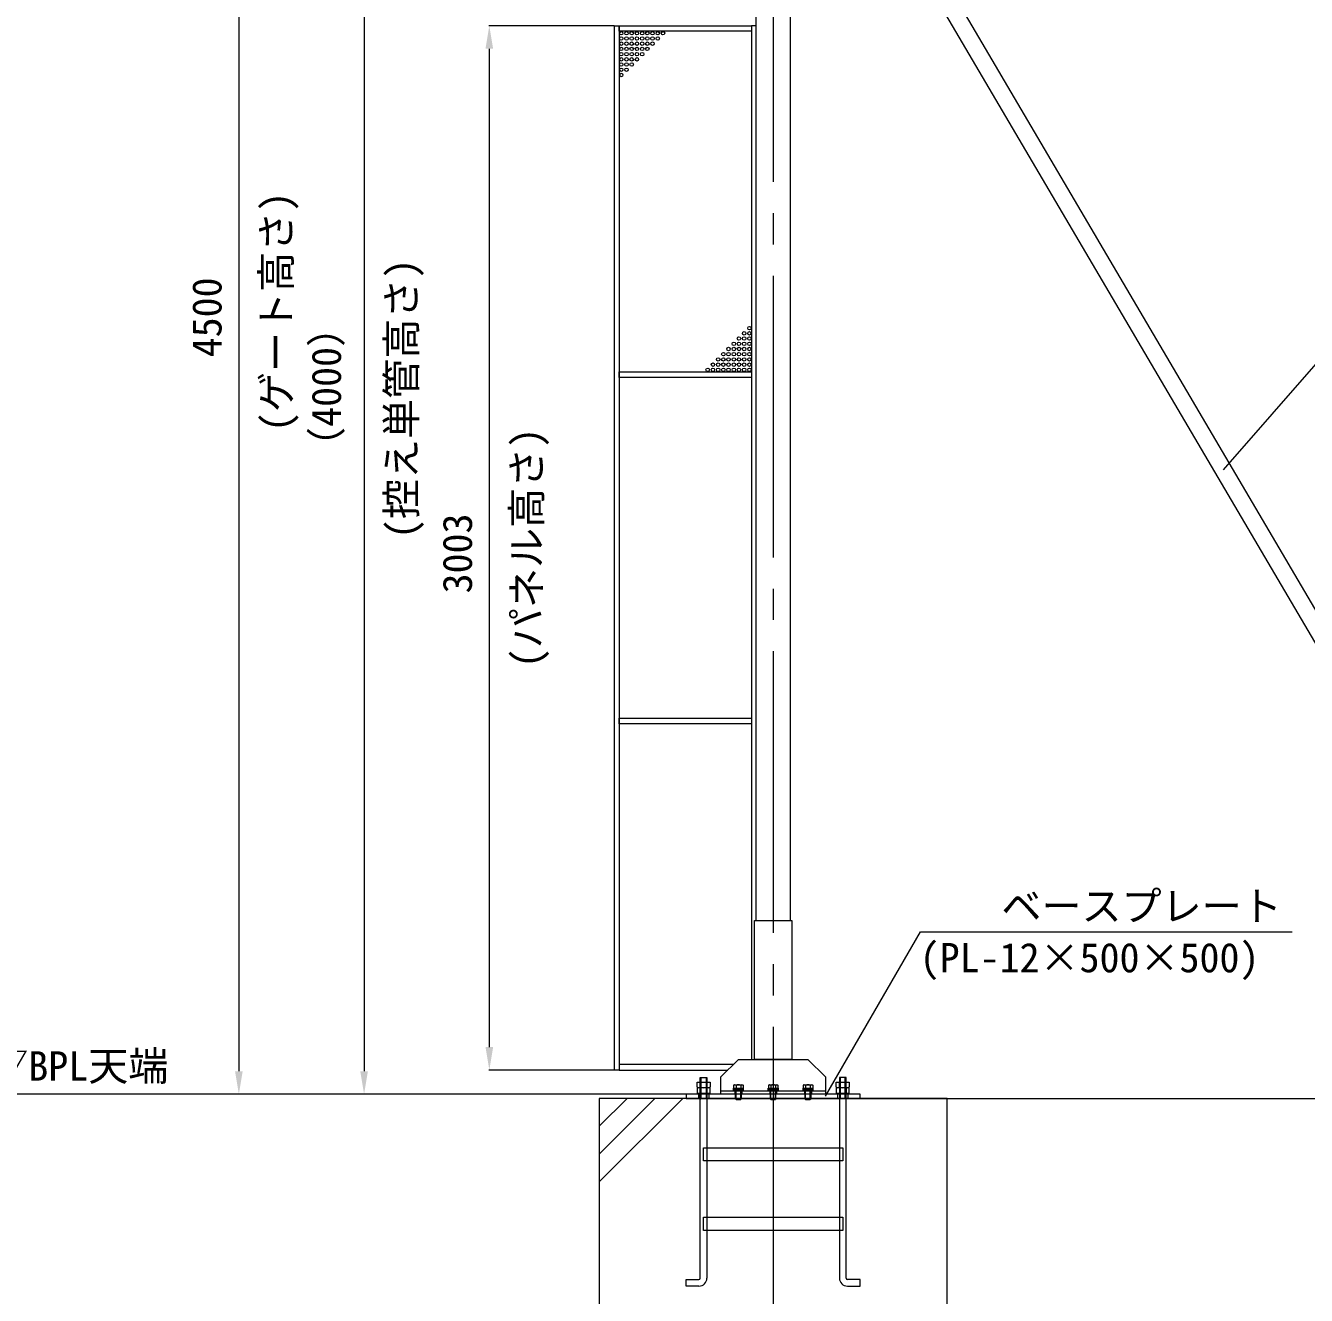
# Model space of a CAD drawing. Units: millimetres, scale not verified. Extents: x 2437 to 26587, y -17325 to 17325.
# Drawn here: x 18518 to 22200, y -13912 to -10260 of the extents above; entities that cross this region are included whole.
import ezdxf
from ezdxf.enums import TextEntityAlignment as Align

# ---------------------------------------------------------------- set-up
doc = ezdxf.new("R2010")
doc.units = ezdxf.units.MM
doc.header["$LTSCALE"] = 90
doc.linetypes.add('CHAIN2', pattern=[12, 9, -1, 1, -1])
doc.linetypes.add('DASHED1', pattern=[1.8, 1.2, -0.6])
for name, color, linetype, lineweight in [('0-2_ACCG-3018', 7, 'Continuous', 18), ('0-5_ﾍﾞｰｽﾗｲﾝ', 5, 'Continuous', 18), ('0-6_ﾎﾞﾙﾄ類', 2, 'Continuous', 18), ('0-9_基礎工事用PCA大', 7, 'Continuous', 18), ('0-B_寸法', 3, 'Continuous', 18), ('0-F_単管ｸﾗﾝﾌﾟ', 7, 'Continuous', 18), ('1-4_通芯', 1, 'CHAIN2', 18), ('1-7_標準ﾊﾟﾈﾙ', 7, 'Continuous', 18), ('1-8_標準柱', 7, 'Continuous', 18), ('1-9_文字', 7, 'Continuous', 18)]:
    doc.layers.add(name, color=color, linetype=linetype, lineweight=lineweight)
doc.styles.add('ＭＳ ゴシック', font='')
doc.styles.get('ＭＳ ゴシック').set_extended_font_data('MS Gothic')

msp = doc.modelspace()

# ---------------------------------------------------------------- linework, layer by layer
at = {"layer": '0-2_ACCG-3018'}
for centre in [(20230.13, -10281.9), (20230.13, -10296.9), (20230.13, -10311.9), (20245.13, -10281.9), (20245.13, -10296.9), (20245.13, -10311.9), (20260.13, -10281.9), (20260.13, -10296.9), (20260.13, -10311.9), (20275.13, -10281.9), (20275.13, -10296.9), (20275.13, -10311.9), (20290.13, -10281.9), (20290.13, -10296.9), (20290.13, -10311.9), (20305.13, -10281.9), (20305.13, -10296.9), (20305.13, -10311.9), (20320.13, -10281.9), (20320.13, -10296.9), (20320.13, -10311.9), (20335.13, -10281.9), (20335.13, -10296.9), (20350.13, -10281.9), (20230.13, -10326.9), (20230.13, -10341.9), (20245.13, -10326.9), (20245.13, -10341.9), (20260.13, -10326.9), (20260.13, -10341.9), (20275.13, -10326.9), (20275.13, -10341.9), (20290.13, -10326.9), (20290.13, -10341.9), (20305.13, -10326.9), (20230.13, -10356.9), (20230.13, -10371.9), (20230.13, -10386.9), (20245.13, -10356.9), (20245.13, -10371.9), (20245.13, -10386.9), (20260.13, -10356.9), (20260.13, -10371.9), (20275.13, -10356.9), (20230.13, -10401.9), (20568.63, -11159.9), (20583.63, -11144.9), (20583.63, -11159.9), (20598.63, -11129.9), (20598.63, -11144.9), (20598.63, -11159.9), (20538.63, -11189.9), (20553.63, -11174.9), (20553.63, -11189.9), (20568.63, -11174.9), (20568.63, -11189.9), (20583.63, -11174.9), (20583.63, -11189.9), (20598.63, -11174.9), (20598.63, -11189.9), (20493.63, -11234.9), (20508.63, -11219.9), (20508.63, -11234.9), (20523.63, -11204.9), (20523.63, -11219.9), (20523.63, -11234.9), (20538.63, -11204.9), (20538.63, -11219.9), (20538.63, -11234.9), (20553.63, -11204.9), (20553.63, -11219.9), (20553.63, -11234.9), (20568.63, -11204.9), (20568.63, -11219.9), (20568.63, -11234.9), (20583.63, -11204.9), (20583.63, -11219.9), (20583.63, -11234.9), (20598.63, -11204.9), (20598.63, -11219.9), (20598.63, -11234.9), (20478.63, -11249.9), (20493.63, -11249.9), (20508.63, -11249.9), (20523.63, -11249.9), (20538.63, -11249.9), (20553.63, -11249.9), (20568.63, -11249.9), (20583.63, -11249.9), (20598.63, -11249.9)]:
    msp.add_circle(centre, 5, dxfattribs=at)
at = {"layer": '0-5_ﾍﾞｰｽﾗｲﾝ'}
for p, q in [((20416.88, -13333), (18435.61, -13333)), ((20916.88, -13345), (24062.36, -13345))]:
    msp.add_line(p, q, dxfattribs=at)
at = {"layer": '0-6_ﾎﾞﾙﾄ類'}
for p, q in [((20457.36, -13312.97), (20457.36, -13298.4)), ((20457.36, -13315.83), (20457.36, -13330.4)), ((20476.4, -13312.97), (20476.4, -13298.4)), ((20476.4, -13315.83), (20476.4, -13330.4)), ((20555.05, -13306), (20553.21, -13307.06)), ((20553.21, -13307.06), (20553.21, -13315.8)), ((20553.21, -13315.8), (20580.54, -13315.8)), ((20555.05, -13306), (20578.72, -13306)), ((20555.63, -13316), (20578.12, -13316)), ((20558.88, -13345), (20558.88, -13323)), ((20560.05, -13307.06), (20560.05, -13315.8)), ((20560.1, -13347.8), (20560.1, -13323)), ((20565.68, -13319), (20566.76, -13323)), ((20567.01, -13319), (20568.08, -13323)), ((20573.71, -13307.06), (20573.71, -13315.8)), ((20574.88, -13345), (20574.88, -13323)), ((20578.72, -13306), (20580.54, -13307.06)), ((20580.54, -13307.06), (20580.54, -13315.8)), ((20655.04, -13306), (20653.22, -13307.06)), ((20653.22, -13307.06), (20653.22, -13315.8)), ((20653.22, -13315.8), (20680.54, -13315.8)), ((20655.04, -13306), (20678.72, -13306)), ((20655.64, -13316), (20678.12, -13316)), ((20658.88, -13345), (20658.88, -13323)), ((20660.05, -13307.06), (20660.05, -13315.8)), ((20660.1, -13347.8), (20660.1, -13323)), ((20665.68, -13319), (20666.75, -13323)), ((20667.01, -13319), (20668.08, -13323)), ((20673.71, -13307.06), (20673.71, -13315.8)), ((20674.88, -13345), (20674.88, -13323)), ((20678.72, -13306), (20680.54, -13307.06)), ((20680.54, -13307.06), (20680.54, -13315.8)), ((20755.04, -13306), (20753.22, -13307.06)), ((20753.22, -13307.06), (20753.22, -13315.8)), ((20753.22, -13315.8), (20780.55, -13315.8)), ((20755.04, -13306), (20778.71, -13306)), ((20755.64, -13316), (20778.13, -13316)), ((20758.88, -13345), (20758.88, -13323)), ((20760.05, -13307.06), (20760.05, -13315.8)), ((20760.11, -13347.8), (20760.11, -13323)), ((20765.68, -13319), (20766.75, -13323)), ((20767, -13319), (20768.08, -13323)), ((20773.71, -13307.06), (20773.71, -13315.8)), ((20774.88, -13345), (20774.88, -13323)), ((20778.71, -13306), (20780.55, -13307.06)), ((20780.55, -13307.06), (20780.55, -13315.8)), ((20857.36, -13312.97), (20857.36, -13298.4)), ((20857.36, -13315.83), (20857.36, -13330.4)), ((20876.41, -13312.97), (20876.41, -13298.4)), ((20876.41, -13315.83), (20876.41, -13330.4)), ((20558.88, -13345), (20560.1, -13347.8)), ((20658.88, -13345), (20660.1, -13347.8)), ((20758.88, -13345), (20760.11, -13347.8))]:
    msp.add_line(p, q, dxfattribs=at)
for points in [[(20448.4, -13312.97), (20448.4, -13298.4), (20485.36, -13298.4), (20485.36, -13312.97), (20482.88, -13314.4), (20450.88, -13314.4)], [(20448.4, -13315.83), (20448.4, -13330.4), (20485.36, -13330.4), (20485.36, -13315.83), (20482.88, -13314.4), (20450.88, -13314.4)], [(20580.88, -13316), (20580.88, -13319), (20552.88, -13319), (20552.88, -13316)], [(20552.88, -13319), (20580.88, -13319), (20580.88, -13323), (20552.88, -13323)], [(20680.88, -13316), (20680.88, -13319), (20652.88, -13319), (20652.88, -13316)], [(20652.88, -13319), (20680.88, -13319), (20680.88, -13323), (20652.88, -13323)], [(20780.88, -13316), (20780.88, -13319), (20752.88, -13319), (20752.88, -13316)], [(20752.88, -13319), (20780.88, -13319), (20780.88, -13323), (20752.88, -13323)], [(20848.4, -13312.97), (20848.4, -13298.4), (20885.35, -13298.4), (20885.35, -13312.97), (20882.88, -13314.4), (20850.89, -13314.4)], [(20848.4, -13315.83), (20848.4, -13330.4), (20885.35, -13330.4), (20885.35, -13315.83), (20882.88, -13314.4), (20850.89, -13314.4)], [(20448.88, -13330.4), (20484.88, -13330.4), (20484.88, -13333), (20448.88, -13333)], [(20848.88, -13330.4), (20884.88, -13330.4), (20884.88, -13333), (20848.88, -13333)]]:
    msp.add_lwpolyline(points, close=True, dxfattribs=at)
for points in [[(20560.1, -13347.8), (20573.65, -13347.8), (20573.65, -13323)], [(20660.1, -13347.8), (20673.66, -13347.8), (20673.66, -13323)], [(20760.11, -13347.8), (20773.66, -13347.8), (20773.66, -13323)], [(20558.88, -13345), (20574.88, -13345), (20573.65, -13347.8)], [(20658.88, -13345), (20674.88, -13345), (20673.66, -13347.8)], [(20758.88, -13345), (20774.88, -13345), (20773.66, -13347.8)]]:
    msp.add_lwpolyline(points, dxfattribs=at)
for centre, radius, start, end in [((20452.88, -13305.22), 8.96, 240, 300), ((20452.88, -13323.58), 8.96, 60, 120), ((20466.88, -13281.95), 32.45, 252.932, 287.068), ((20466.88, -13346.86), 32.45, 72.932, 107.068), ((20480.88, -13305.23), 8.95, 239.975, 300.025), ((20480.88, -13323.57), 8.95, 59.975, 120.025), ((20556.63, -13312.05), 6.05, 55.616, 124.384), ((20555.63, -13315.8), 0.198, 180, 270), ((20566.88, -13328.61), 22.62, 72.412, 107.588), ((20577.13, -13312.05), 6.05, 55.616, 124.384), ((20578.12, -13315.8), 0.198, 270, 0), ((20656.63, -13312.05), 6.05, 55.616, 124.384), ((20655.64, -13315.8), 0.198, 180, 270), ((20666.88, -13328.61), 22.62, 72.412, 107.588), ((20677.13, -13312.05), 6.05, 55.616, 124.384), ((20678.12, -13315.8), 0.198, 270, 0), ((20756.63, -13312.05), 6.05, 55.616, 124.384), ((20755.64, -13315.8), 0.198, 180, 270), ((20766.88, -13328.61), 22.62, 72.412, 107.588), ((20777.13, -13312.05), 6.05, 55.616, 124.384), ((20778.13, -13315.8), 0.198, 270, 0), ((20852.88, -13305.22), 8.96, 240, 300), ((20852.88, -13323.58), 8.96, 60, 120), ((20866.88, -13281.95), 32.45, 252.932, 287.068), ((20866.88, -13346.86), 32.45, 72.932, 107.068), ((20880.88, -13305.23), 8.95, 239.975, 300.025), ((20880.88, -13323.57), 8.95, 59.975, 120.025)]:
    msp.add_arc(centre, radius, start, end, dxfattribs=at)
at = {"layer": '0-9_基礎工事用PCA大'}
for p, q in [((20166.88, -13585), (20406.88, -13345)), ((20166.88, -13505), (20326.88, -13345)), ((20166.88, -13425), (20246.88, -13345)), ((20476.4, -13525), (20476.4, -13687)), ((20857.36, -13525), (20857.36, -13687)), ((20476.4, -13725), (20476.4, -13862)), ((20857.36, -13725), (20857.36, -13862))]:
    msp.add_line(p, q, dxfattribs=at)
at = {"layer": '0-9_基礎工事用PCA大', "color": 4, "linetype": 'DASHED1', "lineweight": 9}
for p, q in [((20452.19, -13333), (20452.19, -13345)), ((20481.88, -13333), (20481.88, -13345)), ((20558.88, -13333), (20558.88, -13345)), ((20574.88, -13333), (20574.88, -13345)), ((20758.88, -13333), (20758.88, -13345)), ((20774.88, -13333), (20774.88, -13345)), ((20851.88, -13333), (20851.88, -13345)), ((20881.88, -13333), (20881.88, -13345)), ((20476.4, -13487), (20476.4, -13525)), ((20857.36, -13487), (20857.36, -13525)), ((20476.4, -13687), (20476.4, -13725)), ((20857.36, -13687), (20857.36, -13725))]:
    msp.add_line(p, q, dxfattribs=at)
at = {"layer": '0-9_基礎工事用PCA大'}
for points in [[(20457.35, -13861.95), (20457.35, -13285), (20476.4, -13285), (20476.4, -13487)], [(20457.35, -13347.5), (20459.85, -13345), (20459.85, -13285), (20473.9, -13285), (20473.9, -13345), (20476.4, -13347.5)], [(20876.41, -13861.95), (20876.41, -13285), (20857.36, -13285), (20857.36, -13487)], [(20876.41, -13347.5), (20873.91, -13345), (20873.91, -13285), (20859.86, -13285), (20859.86, -13345), (20857.36, -13347.5)], [(20453.41, -13885), (20416.4, -13885), (20416.4, -13865.95), (20453.35, -13865.95)], [(20880.35, -13885), (20917.36, -13885), (20917.36, -13865.95), (20880.4, -13865.95)]]:
    msp.add_lwpolyline(points, dxfattribs=at)
for points in [[(20166.88, -14345), (21166.88, -14345), (21166.88, -13345), (20166.88, -13345)], [(20416.88, -13345), (20916.88, -13345), (20916.88, -13333), (20416.88, -13333)], [(20466.88, -13487), (20866.88, -13487), (20866.88, -13525), (20466.88, -13525)], [(20466.88, -13687), (20866.88, -13687), (20866.88, -13725), (20466.88, -13725)]]:
    msp.add_lwpolyline(points, close=True, dxfattribs=at)
for centre, radius, start, end in [((20453.35, -13861.95), 4, 270, 0), ((20453.41, -13862), 23, 270, 0), ((20880.35, -13862), 23, 180, 270), ((20880.4, -13861.95), 4, 180, 270)]:
    msp.add_arc(centre, radius, start, end, dxfattribs=at)
at = {"layer": '0-B_寸法'}
for p, q in [((19130.88, -8899), (19130.88, -13267)), ((19490.88, -9399), (19490.88, -13267)), ((20209.88, -10260.4), (19849.88, -10260.4)), ((19850.88, -10326.4), (19850.88, -13197.4)), ((20209.88, -13263.4), (19849.88, -13263.4)), ((19489.88, -13333), (19129.88, -13333)), ((19849.88, -13333), (19489.88, -13333))]:
    msp.add_line(p, q, dxfattribs=at)
at = {"layer": '0-B_寸法', "color": 91}
for points in [[(19839.88, -10326.4), (19850.88, -10260.4), (19861.88, -10326.4)], [(19839.88, -13197.4), (19850.88, -13263.4), (19861.88, -13197.4)], [(19119.88, -13267), (19130.88, -13333), (19141.88, -13267)], [(19479.88, -13267), (19490.88, -13333), (19501.88, -13267)]]:
    msp.add_solid(points, dxfattribs=at)
at = {"layer": '0-F_単管ｸﾗﾝﾌﾟ'}
for p, q in [((22975.85, -13217.05), (20701.92, -9345.56)), ((22932.8, -13239.71), (20660.01, -9370.17))]:
    msp.add_line(p, q, dxfattribs=at)
at = {"layer": '1-4_通芯'}
msp.add_line((20666.88, -7739.15), (20666.88, -14845), dxfattribs=at)
at = {"layer": '1-7_標準ﾊﾟﾈﾙ'}
for points in [[(20210.88, -10260.4), (20224.13, -10260.4), (20224.13, -13263.4), (20210.88, -13263.4)], [(20224.13, -10260.4), (20604.63, -10260.4), (20604.63, -10275.9), (20224.13, -10275.9)], [(20224.13, -11255.9), (20604.63, -11255.9), (20604.63, -11271.9), (20224.13, -11271.9)], [(20224.13, -12251.9), (20604.63, -12251.9), (20604.63, -12267.9), (20224.13, -12267.9)]]:
    msp.add_lwpolyline(points, close=True, dxfattribs=at)
for points in [[(20616.88, -10260.4), (20604.63, -10260.4), (20604.63, -13233)], [(20551.98, -13247.9), (20224.13, -13247.9), (20224.13, -13263.4), (20536.48, -13263.4)]]:
    msp.add_lwpolyline(points, dxfattribs=at)
at = {"layer": '1-8_標準柱'}
for p, q in [((20616.88, -9383), (20616.88, -12833)), ((20716.88, -12833), (20716.88, -9485.2)), ((20516.88, -13323), (20816.88, -13323))]:
    msp.add_line(p, q, dxfattribs=at)
at = {"layer": '1-8_標準柱', "color": 4, "linetype": 'DASHED1', "lineweight": 9}
for p, q in [((20556.88, -13323), (20556.88, -13333)), ((20576.88, -13323), (20576.88, -13333)), ((20656.88, -13323), (20656.88, -13333)), ((20676.88, -13323), (20676.88, -13333)), ((20756.88, -13323), (20756.88, -13333)), ((20776.88, -13323), (20776.88, -13333))]:
    msp.add_line(p, q, dxfattribs=at)
at = {"layer": '1-8_標準柱'}
for points in [[(20613.68, -12833), (20720.08, -12833), (20720.08, -13233), (20613.68, -13233)], [(20566.88, -13233), (20766.88, -13233), (20816.88, -13283), (20816.88, -13333), (20516.88, -13333), (20516.88, -13283)]]:
    msp.add_lwpolyline(points, close=True, dxfattribs=at)
at = {"layer": '1-9_文字'}
for p, q in [((21961.26, -11537.64), (22241.55, -11217.33)), ((20817.75, -13339), (21090.83, -12866.01)), ((21090.83, -12866.01), (21091.27, -12866.01)), ((21091.27, -12866.01), (22159.17, -12866.01))]:
    msp.add_line(p, q, dxfattribs=at)

# ---------------------------------------------------------------- texts
at = {"layer": '0-B_寸法', "style": 'ＭＳ ゴシック'}
for s, p in [('(ゲート高さ)', (19305.6, -11428.6)), ('(控え単管高さ)', (19665.6, -11736.2)), ('4500', (19106.4, -11213.91)), ('（4000）', (19449.78, -11529.11)), ('(パネル高さ)', (20025.6, -12107.5)), ('3003', (19826.4, -11892.81))]:
    msp.add_text(s, height=84.46, rotation=90, dxfattribs=at).set_placement(p, align=Align.BOTTOM_LEFT)
at = {"layer": '1-9_文字', "style": 'ＭＳ ゴシック'}
for s, p in [('\u3000\u3000ベースプレート\u3000\u3000', (21092.46, -12859.53)), ('(PL-12×500×500)', (21088.02, -13007.7)), ('▽BPL天端', (18410.26, -13319.32))]:
    msp.add_text(s, height=84.46, dxfattribs=at).set_placement(p, align=Align.BOTTOM_LEFT)

doc.saveas('drawing.dxf')
